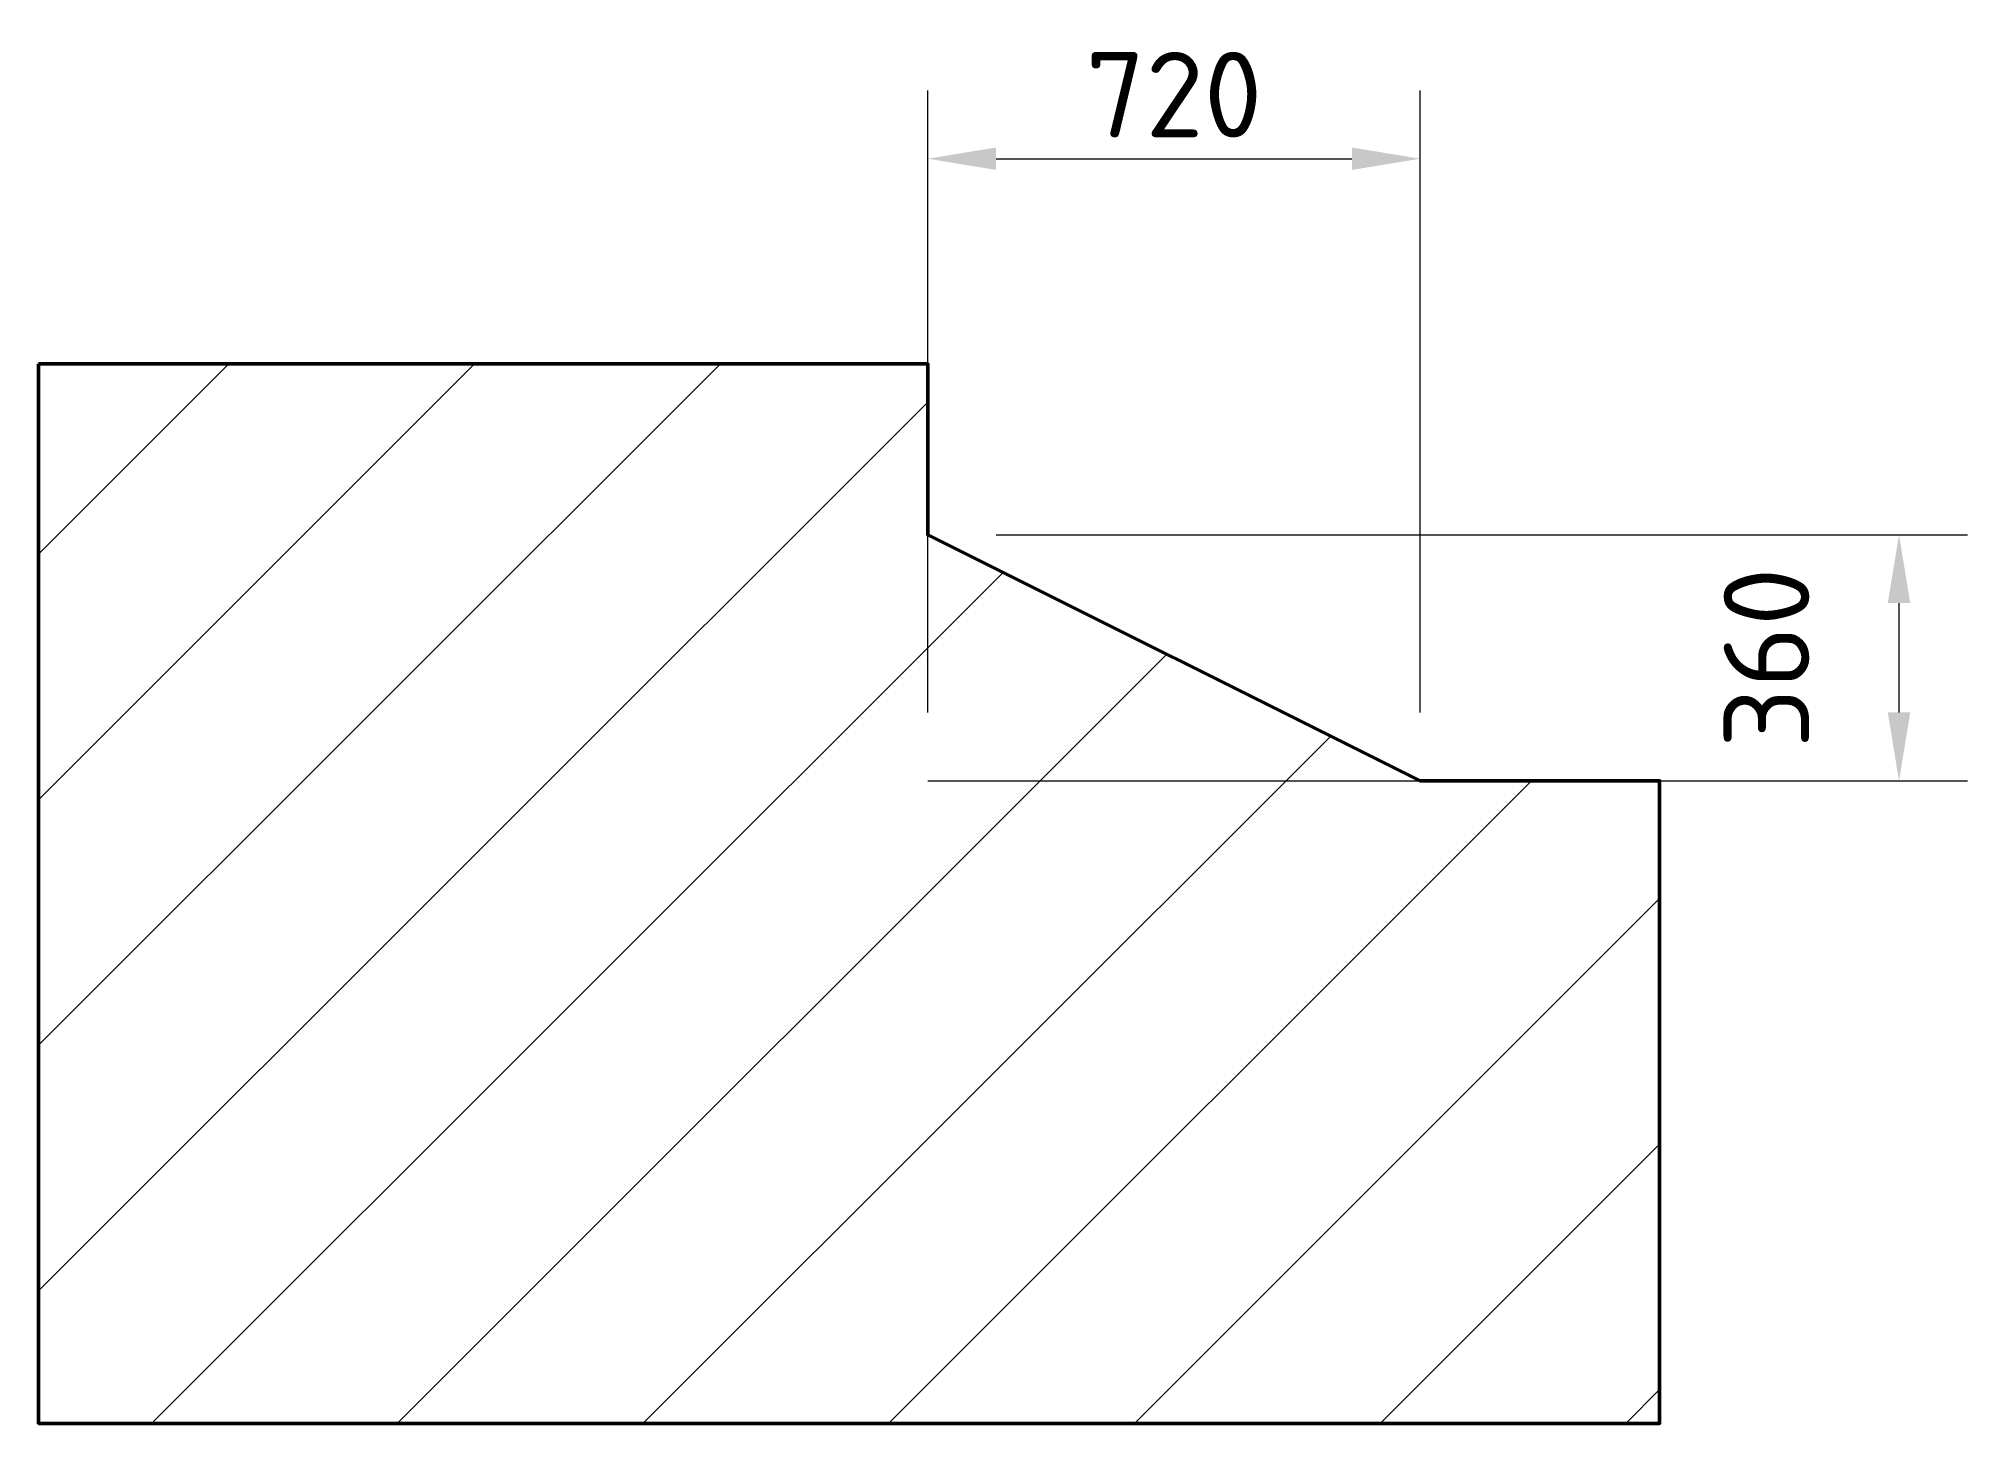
# Model space of a CAD drawing. Header units: millimetres. Extents: x 36000 to 115635, y 24640 to 50667.
# Drawn here: x 112815 to 115635, y 28925 to 30951 of the extents above.
import ezdxf

# ---------------------------------------------------------------- set-up
doc = ezdxf.new("R2010")
doc.units = ezdxf.units.MM
for name, color, linetype, lineweight in [('B-CUT', 7, 'Continuous', 50), ('B-DETAIL', 7, 'Continuous', 13), ('B-DIM', 7, 'Continuous', 13), ('B-HATCH', 7, 'Continuous', 13)]:
    doc.layers.add(name, color=color, linetype=linetype, lineweight=lineweight)
doc.styles.add('ISO_NUM', font='isocpeur.ttf')
doc.dimstyles.new('CN_MM_50', dxfattribs={"dimscale": 50, "dimtxt": 2.5, "dimasz": 2, "dimexe": 2, "dimexo": 2, "dimtad": 1, "dimdec": 0, "dimtxsty": 'ISO_NUM', "dimcen": 2.5, "dimazin": 3, "dimtfac": 1, "dimtmove": 1, "dimatfit": 3, "dimlwd": 13, "dimlwe": 13, "dimarcsym": 0})

msp = doc.modelspace()

# ---------------------------------------------------------------- hatches: boundary and pattern name
at = {"layer": 'B-HATCH'}
h = msp.add_hatch(dxfattribs=at)
h.set_pattern_fill('ANSI31', color=256, scale=80, style=0)
h.paths.add_polyline_path([(112815, 30475), (114115, 30475), (114115, 30225), (114835, 29865), (115185, 29865), (115185, 28925), (112815, 28925)])

# ---------------------------------------------------------------- linework, layer by layer
at = {"layer": 'B-CUT'}
msp.add_lwpolyline([(112815, 30475), (114115, 30475), (114115, 30225), (114835, 29865), (115185, 29865), (115185, 28925), (112815, 28925)], close=True, dxfattribs=at)
at = {"layer": 'B-DETAIL'}
msp.add_line((114115, 29865), (114835, 29865), dxfattribs=at)

# ---------------------------------------------------------------- dimensions: what is measured, and where the dimension line sits
at = {"layer": 'B-DIM'}
msp.add_linear_dim(base=(114115, 30775), p1=(114115, 29865), p2=(114835, 29865), dimstyle='CN_MM_50', dxfattribs=at).render()
msp.add_linear_dim(base=(115535, 29865), p1=(114115, 29865), p2=(114115, 30225), angle=90, dimstyle='CN_MM_50', dxfattribs=at).render()

doc.saveas('drawing.dxf')
